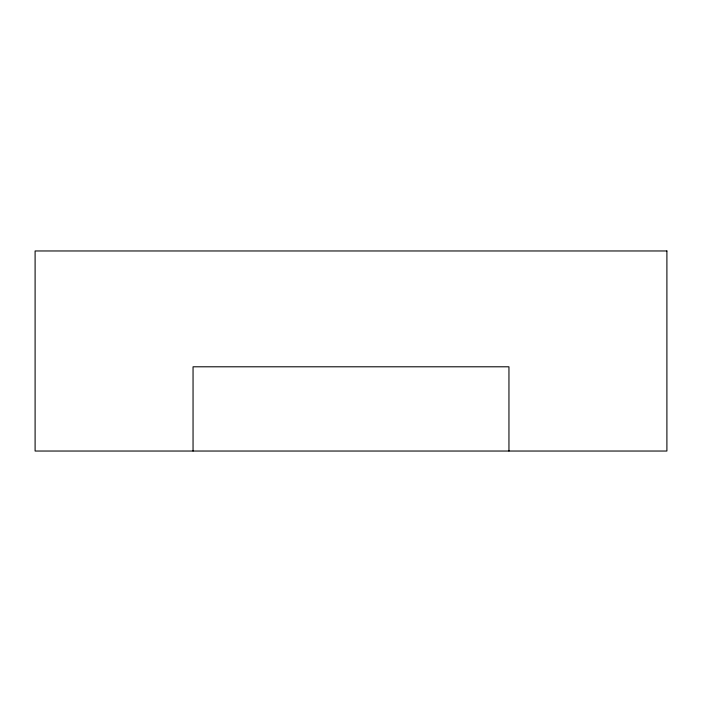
<?xml version="1.0" encoding="UTF-8"?>
<svg xmlns="http://www.w3.org/2000/svg" width="702" height="702" viewBox="0 0 702 702"><rect width="100%" height="100%" fill="white"/><g stroke="black" fill="none" stroke-linecap="round" stroke-linejoin="round"><path stroke-width="1.05" d="M508.95 451.035L508.95 366.795L193.05 366.795L193.05 451.035M666.9 250.965L35.1 250.965L35.1 451.035L666.9 451.035L666.9 250.965"/></g></svg>
